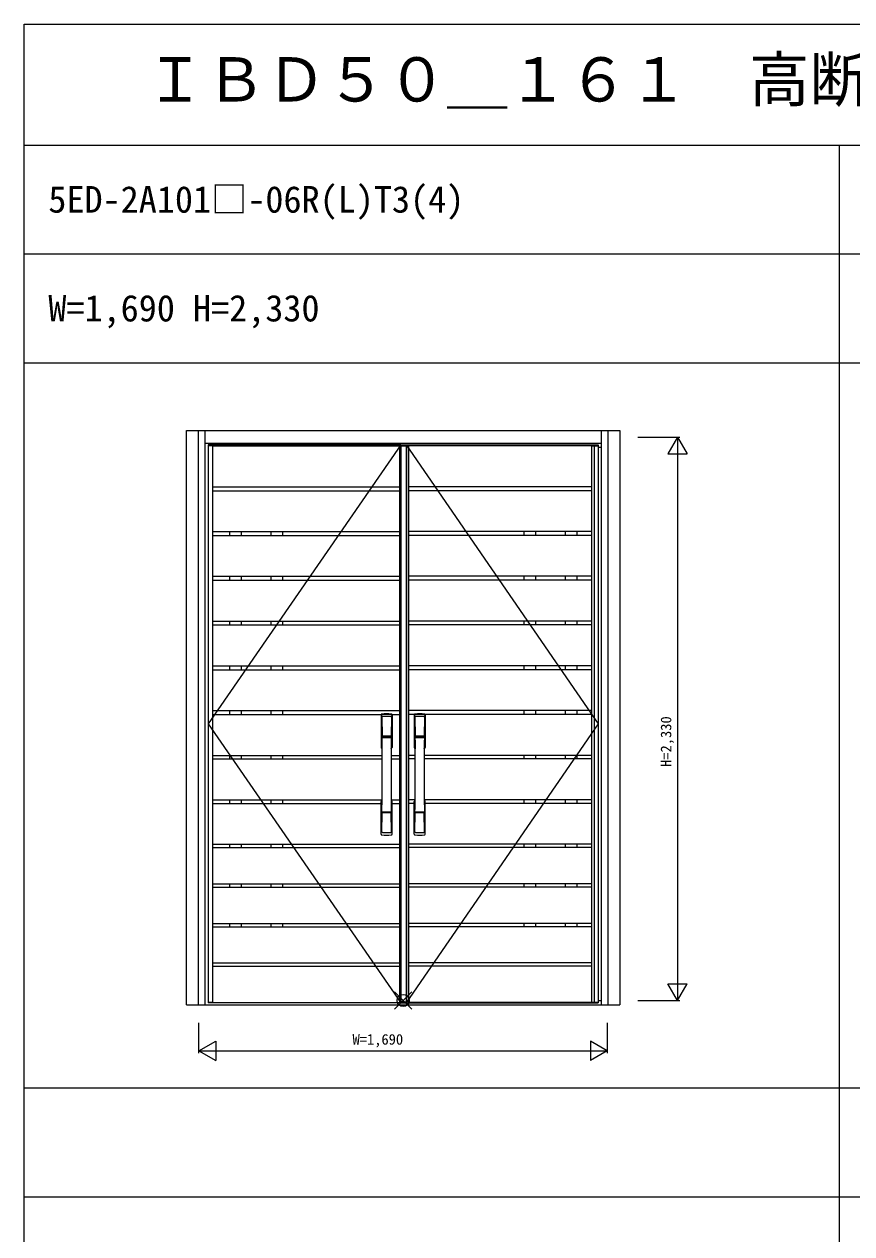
# Model space of a CAD drawing. Units: millimetres, scale not verified. Extents: x -13762 to 13750, y -10012 to 10000.
# Drawn here: x -13750 to -10324, y 4997 to 10000 of the extents above; entities that cross this region are included whole.
import ezdxf
from ezdxf.enums import TextEntityAlignment as Align

# ---------------------------------------------------------------- set-up
doc = ezdxf.new("R2010")
doc.units = ezdxf.units.MM
doc.header["$LTSCALE"] = 50
for name, color, linetype in [('0-0_0', 7, 'Continuous'), ('0-1_YKK_A1', 4, 'Continuous'), ('0-2_YKK_A2', 3, 'Continuous'), ('0-7_YKK_F1', 7, 'Continuous'), ('0-9_YKK_N1', 2, 'Continuous')]:
    doc.layers.add(name, color=color, linetype=linetype)
doc.layers.add('0-8_YKK_IN', color=1, linetype='Continuous', lineweight=18)
doc.styles.add('ＭＳ ゴシック', font='')
doc.styles.get('ＭＳ ゴシック').set_extended_font_data('MS Gothic')

msp = doc.modelspace()

# ---------------------------------------------------------------- linework, layer by layer
at = {"layer": '0-1_YKK_A1'}
for p, q in [((-12988.5, 8259.5), (-12988.5, 5952.5)), ((-12191.3, 8259.5), (-12988.5, 8259.5)), ((-12971, 8256.5), (-12988.5, 8256.5)), ((-12971, 8259.5), (-12971, 5952.5)), ((-12971, 8255.5), (-12196, 8255.5)), ((-12196, 8259.5), (-12196, 5952.5)), ((-12196, 8259.5), (-12196, 5952.5)), ((-12191.3, 8259.5), (-11374.5, 8259.5)), ((-12191.3, 8259.5), (-12191.3, 5952.5)), ((-12191.3, 8256.5), (-12169.2, 8256.5)), ((-12169.2, 8259.5), (-12169.2, 5952.5)), ((-12167, 8259.5), (-12167, 5952.5)), ((-12159.5, 8259.5), (-12159.5, 5952.5)), ((-11401.5, 8255.5), (-12159.5, 8255.5)), ((-11401.5, 8259.5), (-11401.5, 5952.5)), ((-11401.5, 8256.5), (-11374.5, 8256.5)), ((-11390.7, 8259.5), (-11390.7, 5952.5)), ((-11374.5, 8259.5), (-11374.5, 5952.5)), ((-12971, 8086.5), (-12196, 8086.5)), ((-12971, 8070.4), (-12196, 8070.4)), ((-11401.5, 8086.5), (-12159.5, 8086.5)), ((-11401.5, 8070.4), (-12159.5, 8070.4)), ((-12971, 7901.4), (-12196, 7901.4)), ((-12971, 7885.3), (-12196, 7885.3)), ((-12900, 7901.4), (-12900, 7885.3)), ((-12852, 7901.4), (-12852, 7885.3)), ((-12729, 7901.4), (-12729, 7885.3)), ((-12681, 7901.4), (-12681, 7885.3)), ((-11401.5, 7901.4), (-12159.5, 7901.4)), ((-11401.5, 7885.3), (-12159.5, 7885.3)), ((-11682, 7901.4), (-11682, 7885.3)), ((-11634, 7901.4), (-11634, 7885.3)), ((-11511, 7901.4), (-11511, 7885.3)), ((-11463, 7901.4), (-11463, 7885.3)), ((-12971, 7716.3), (-12196, 7716.3)), ((-12900, 7716.3), (-12900, 7700.2)), ((-12852, 7716.3), (-12852, 7700.2)), ((-12729, 7716.3), (-12729, 7700.2)), ((-12681, 7716.3), (-12681, 7700.2)), ((-11401.5, 7716.3), (-12159.5, 7716.3)), ((-11682, 7716.3), (-11682, 7700.2)), ((-11634, 7716.3), (-11634, 7700.2)), ((-11511, 7716.3), (-11511, 7700.2)), ((-11463, 7716.3), (-11463, 7700.2)), ((-12971, 7700.2), (-12196, 7700.2)), ((-11401.5, 7700.2), (-12159.5, 7700.2)), ((-12971, 7531.2), (-12196, 7531.2)), ((-12971, 7515.1), (-12196, 7515.1)), ((-12900, 7531.2), (-12900, 7515.1)), ((-12852, 7531.2), (-12852, 7515.1)), ((-12729, 7531.2), (-12729, 7515.1)), ((-12681, 7531.2), (-12681, 7515.1)), ((-11401.5, 7531.2), (-12159.5, 7531.2)), ((-11401.5, 7515.1), (-12159.5, 7515.1)), ((-11682, 7531.2), (-11682, 7515.1)), ((-11634, 7531.2), (-11634, 7515.1)), ((-11511, 7531.2), (-11511, 7515.1)), ((-11463, 7531.2), (-11463, 7515.1)), ((-12971, 7346.1), (-12196, 7346.1)), ((-12971, 7330), (-12196, 7330)), ((-12900, 7346.1), (-12900, 7330)), ((-12852, 7346.1), (-12852, 7330)), ((-12729, 7346.1), (-12729, 7330)), ((-12681, 7346.1), (-12681, 7330)), ((-11401.5, 7346.1), (-12159.5, 7346.1)), ((-11401.5, 7330), (-12159.5, 7330)), ((-11682, 7346.1), (-11682, 7330)), ((-11634, 7346.1), (-11634, 7330)), ((-11511, 7346.1), (-11511, 7330)), ((-11463, 7346.1), (-11463, 7330)), ((-12971, 7161), (-12196, 7161)), ((-12900, 7161), (-12900, 7144.9)), ((-12852, 7161), (-12852, 7144.9)), ((-12729, 7161), (-12729, 7144.9)), ((-12681, 7161), (-12681, 7144.9)), ((-11401.5, 7161), (-12159.5, 7161)), ((-11682, 7161), (-11682, 7144.9)), ((-11634, 7161), (-11634, 7144.9)), ((-11511, 7161), (-11511, 7144.9)), ((-11463, 7161), (-11463, 7144.9)), ((-12971, 7144.9), (-12272.41, 7144.9)), ((-12227.59, 7144.9), (-12196, 7144.9)), ((-12135.41, 7144.9), (-12159.5, 7144.9)), ((-11401.5, 7144.9), (-12090.59, 7144.9)), ((-12971, 6975.9), (-12268.68, 6975.9)), ((-12971, 6960.9), (-12268.58, 6960.9)), ((-12900, 6975.9), (-12900, 6960.9)), ((-12852, 6975.9), (-12852, 6960.9)), ((-12729, 6975.9), (-12729, 6960.9)), ((-12681, 6975.9), (-12681, 6960.9)), ((-12231.42, 6960.9), (-12196, 6960.9)), ((-12231.32, 6975.9), (-12196, 6975.9)), ((-12131.68, 6975.9), (-12159.5, 6975.9)), ((-12131.58, 6960.9), (-12159.5, 6960.9)), ((-11401.5, 6960.9), (-12094.42, 6960.9)), ((-11401.5, 6975.9), (-12094.32, 6975.9)), ((-11682, 6975.9), (-11682, 6960.9)), ((-11634, 6975.9), (-11634, 6960.9)), ((-11511, 6975.9), (-11511, 6960.9)), ((-11463, 6975.9), (-11463, 6960.9)), ((-12971, 6791.9), (-12268.89, 6791.9)), ((-12971, 6776.9), (-12273, 6776.9)), ((-12900, 6791.9), (-12900, 6776.9)), ((-12852, 6791.9), (-12852, 6776.9)), ((-12729, 6791.9), (-12729, 6776.9)), ((-12681, 6791.9), (-12681, 6776.9)), ((-12231.11, 6791.9), (-12196, 6791.9)), ((-12227, 6776.9), (-12196, 6776.9)), ((-12131.89, 6791.9), (-12159.5, 6791.9)), ((-12136, 6776.9), (-12159.5, 6776.9)), ((-11401.5, 6791.9), (-12094.11, 6791.9)), ((-11401.5, 6776.9), (-12090, 6776.9)), ((-11682, 6791.9), (-11682, 6776.9)), ((-11634, 6791.9), (-11634, 6776.9)), ((-11511, 6791.9), (-11511, 6776.9)), ((-11463, 6791.9), (-11463, 6776.9)), ((-12971, 6607.9), (-12196, 6607.9)), ((-12900, 6607.9), (-12900, 6594.3)), ((-12852, 6607.9), (-12852, 6594.3)), ((-12729, 6607.9), (-12729, 6594.3)), ((-12681, 6607.9), (-12681, 6594.3)), ((-11401.5, 6607.9), (-12159.5, 6607.9)), ((-11682, 6607.9), (-11682, 6594.3)), ((-11634, 6607.9), (-11634, 6594.3)), ((-11511, 6607.9), (-11511, 6594.3)), ((-11463, 6607.9), (-11463, 6594.3)), ((-12971, 6594.3), (-12196, 6594.3)), ((-11401.5, 6594.3), (-12159.5, 6594.3)), ((-12971, 6444.3), (-12196, 6444.3)), ((-12971, 6430.7), (-12196, 6430.7)), ((-12900, 6444.3), (-12900, 6430.7)), ((-12852, 6444.3), (-12852, 6430.7)), ((-12729, 6444.3), (-12729, 6430.7)), ((-12681, 6444.3), (-12681, 6430.7)), ((-11401.5, 6444.3), (-12159.5, 6444.3)), ((-11401.5, 6430.7), (-12159.5, 6430.7)), ((-11682, 6444.3), (-11682, 6430.7)), ((-11634, 6444.3), (-11634, 6430.7)), ((-11511, 6444.3), (-11511, 6430.7)), ((-11463, 6444.3), (-11463, 6430.7)), ((-12971, 6280.7), (-12196, 6280.7)), ((-12971, 6267.1), (-12196, 6267.1)), ((-12900, 6280.7), (-12900, 6267.1)), ((-12852, 6280.7), (-12852, 6267.1)), ((-12729, 6280.7), (-12729, 6267.1)), ((-12681, 6280.7), (-12681, 6267.1)), ((-11401.5, 6280.7), (-12159.5, 6280.7)), ((-11401.5, 6267.1), (-12159.5, 6267.1)), ((-11682, 6280.7), (-11682, 6267.1)), ((-11634, 6280.7), (-11634, 6267.1)), ((-11511, 6280.7), (-11511, 6267.1)), ((-11463, 6280.7), (-11463, 6267.1)), ((-12971, 6117.1), (-12196, 6117.1)), ((-11401.5, 6117.1), (-12159.5, 6117.1)), ((-12971, 6103.5), (-12196, 6103.5)), ((-11401.5, 6103.5), (-12159.5, 6103.5)), ((-12988.5, 5955.5), (-12971, 5955.5)), ((-12169.2, 5955.5), (-12191.3, 5955.5)), ((-11401.5, 5955.5), (-11374.5, 5955.5)), ((-12191.3, 5952.5), (-12988.5, 5952.5)), ((-12971, 5953.5), (-12196, 5953.5)), ((-12191.3, 5952.5), (-11374.5, 5952.5)), ((-11401.5, 5953.5), (-12159.5, 5953.5))]:
    msp.add_line(p, q, dxfattribs=at)
for points in [[(-12191.3, 8259.5), (-12988.5, 7106), (-12191.3, 5952.5)], [(-12169.2, 8259.5), (-11374.5, 7106), (-12169.2, 5952.5)]]:
    msp.add_lwpolyline(points, dxfattribs=at)
at = {"layer": '0-2_YKK_A2'}
for p, q in [((-13078.5, 8319), (-11284.5, 8319)), ((-13078.5, 5944), (-13078.5, 8319)), ((-13028.5, 5944), (-13028.5, 8319)), ((-13001.5, 5944), (-13001.5, 8319)), ((-11361.5, 8319), (-11361.5, 5944)), ((-11334.5, 8319), (-11334.5, 5944)), ((-11284.5, 8319), (-11284.5, 5944)), ((-13001.5, 8267), (-11361.5, 8267)), ((-11374.5, 8251), (-11361.5, 8251)), ((-12273, 7142.81), (-12273, 7008.64)), ((-12271.41, 7140.99), (-12269.19, 7005.22)), ((-12269.72, 7133.69), (-12268.56, 7055.81)), ((-12230.28, 7133.69), (-12231.44, 7055.81)), ((-12228.59, 7140.99), (-12230.81, 7005.22)), ((-12227, 7142.81), (-12227, 7008.64)), ((-12136, 7142.81), (-12136, 7008.64)), ((-12134.41, 7140.99), (-12132.19, 7005.22)), ((-12132.72, 7133.69), (-12131.56, 7055.81)), ((-12093.28, 7133.69), (-12094.44, 7055.81)), ((-12091.59, 7140.99), (-12093.81, 7005.22)), ((-12090, 7142.81), (-12090, 7008.64)), ((-12232.34, 7054.91), (-12267.66, 7054.91)), ((-12095.34, 7054.91), (-12130.66, 7054.91)), ((-12269.49, 7051.72), (-12269.45, 7048.66)), ((-12269.18, 7048.37), (-12268.2, 7048.61)), ((-12268.74, 7052.6), (-12231.26, 7052.6)), ((-12268.2, 7048.61), (-12266.92, 7048.63)), ((-12233.08, 7048.63), (-12266.92, 7048.63)), ((-12231.8, 7048.61), (-12233.08, 7048.63)), ((-12230.82, 7048.37), (-12231.8, 7048.61)), ((-12230.51, 7051.72), (-12230.55, 7048.66)), ((-12132.49, 7051.72), (-12132.45, 7048.66)), ((-12132.18, 7048.37), (-12131.2, 7048.61)), ((-12131.74, 7052.6), (-12094.26, 7052.6)), ((-12131.2, 7048.61), (-12129.92, 7048.63)), ((-12096.08, 7048.63), (-12129.92, 7048.63)), ((-12094.8, 7048.61), (-12096.08, 7048.63)), ((-12093.82, 7048.37), (-12094.8, 7048.61)), ((-12093.51, 7051.72), (-12093.55, 7048.66)), ((-12273, 6650.47), (-12273, 6784.64)), ((-12227, 6650.47), (-12227, 6784.64)), ((-12136, 6650.47), (-12136, 6784.64)), ((-12090, 6650.47), (-12090, 6784.64)), ((-12269.72, 6659.58), (-12268.56, 6737.47)), ((-12231.48, 6740.66), (-12268.48, 6740.66)), ((-12232.34, 6738.37), (-12267.66, 6738.37)), ((-12230.28, 6659.58), (-12231.44, 6737.47)), ((-12132.72, 6659.58), (-12131.56, 6737.47)), ((-12094.48, 6740.66), (-12131.48, 6740.66)), ((-12095.34, 6738.37), (-12130.66, 6738.37)), ((-12093.28, 6659.58), (-12094.44, 6737.47)), ((-11374.5, 5962), (-11361.5, 5962)), ((-13078.5, 5944), (-11284.5, 5944)), ((-13001.5, 5944), (-11361.5, 5944))]:
    msp.add_line(p, q, dxfattribs=at)
for centre, radius, start, end in [((-12269, 7142.81), 4, 95.00001, 180), ((-12268.37, 7141.13), 3.04, 97.27731, 182.60257), ((-12266.74, 7133.7), 2.98, 95.22662, 180.19068), ((-12250, 6925.64), 222, 84.99999, 95.00001), ((-12250, 6960.02), 185.07, 84.18251, 95.81749), ((-12250, 6847), 290.18, 86.63974, 93.36026), ((-12233.26, 7133.7), 2.98, 359.80932, 84.77338), ((-12231.63, 7141.13), 3.04, 357.39743, 82.72269), ((-12231, 7142.81), 4, 0, 84.99999), ((-12132, 7142.81), 4, 95.00001, 180), ((-12131.37, 7141.13), 3.04, 97.27731, 182.60257), ((-12129.74, 7133.7), 2.98, 95.22662, 180.19068), ((-12113, 6925.64), 222, 84.99999, 95.00001), ((-12113, 6960.02), 185.07, 84.18251, 95.81749), ((-12113, 6847), 290.18, 86.63974, 93.36026), ((-12096.26, 7133.7), 2.98, 359.80932, 84.77338), ((-12094.63, 7141.13), 3.04, 357.39743, 82.72269), ((-12094, 7142.81), 4, 0, 84.99999), ((-12267.66, 7055.81), 0.904, 180.24399, 269.63529), ((-12232.35, 7055.81), 0.904, 270.36471, 359.75601), ((-12130.66, 7055.81), 0.904, 180.24399, 269.63529), ((-12095.35, 7055.81), 0.904, 270.36471, 359.75601), ((-12270, 7008.64), 3, 180, 258.53803), ((-12244.37, 7022.28), 31.03, 212.29421, 217.16337), ((-12268.59, 7051.72), 0.896, 99.53215, 180.26423), ((-23216.64, 6896.51), 10948.25, 359.18905, 0.79313), ((-12269.15, 7048.67), 0.301, 180.36959, 264.31073), ((-12269.14, 7048.06), 0.306, 97.64404, 180.40037), ((-12274.16, 7004.97), 4.98, 349.79093, 2.88778), ((-1283.36, 6896.51), 10948.25, 179.20687, 180.81095), ((-12231.41, 7051.72), 0.896, 359.73577, 80.46785), ((-12255.63, 7022.28), 31.03, 322.83663, 327.70579), ((-12230.85, 7048.67), 0.301, 275.68927, 359.63041), ((-12230.86, 7048.06), 0.306, 359.59963, 82.35596), ((-12225.84, 7004.97), 4.98, 177.11222, 190.20907), ((-12230, 7008.64), 3, 281.46197, 0), ((-12133, 7008.64), 3, 180, 258.53803), ((-12107.37, 7022.28), 31.03, 212.29421, 217.16337), ((-12131.59, 7051.72), 0.896, 99.53215, 180.26423), ((-23079.64, 6896.51), 10948.25, 359.18905, 0.79313), ((-12132.15, 7048.67), 0.301, 180.36959, 264.31073), ((-12132.14, 7048.06), 0.306, 97.64404, 180.40037), ((-12137.16, 7004.97), 4.98, 349.79093, 2.88778), ((-1146.36, 6896.51), 10948.25, 179.20687, 180.81095), ((-12094.41, 7051.72), 0.896, 359.73577, 80.46785), ((-12118.63, 7022.28), 31.03, 322.83663, 327.70579), ((-12093.85, 7048.67), 0.301, 275.68927, 359.63041), ((-12093.86, 7048.06), 0.306, 359.59963, 82.35596), ((-12088.84, 7004.97), 4.98, 177.11222, 190.20907), ((-12093, 7008.64), 3, 281.46197, 0), ((-12268.27, 7004.08), 0.987, 179.58153, 229.65413), ((-12231.73, 7004.08), 0.987, 310.34587, 0.41847), ((-12131.27, 7004.08), 0.987, 179.58153, 229.65413), ((-12094.73, 7004.08), 0.987, 310.34587, 0.41847), ((-12270, 6784.64), 3, 101.46197, 180), ((-12250.38, 6775), 23.82, 141.109, 148.11253), ((-12249.63, 6775), 23.82, 31.88747, 38.891), ((-12230, 6784.64), 3, 0, 78.53803), ((-12133, 6784.64), 3, 101.46197, 180), ((-12113.38, 6775), 23.82, 141.109, 148.11253), ((-12112.63, 6775), 23.82, 31.88747, 38.891), ((-12093, 6784.64), 3, 0, 78.53803), ((-12268.59, 6741.56), 0.903, 179.93475, 274.18289), ((-12267.66, 6737.46), 0.904, 90.36471, 179.75601), ((-12232.35, 6737.46), 0.904, 0.24399, 89.63529), ((-12231.41, 6741.56), 0.903, 265.81711, 0.06525), ((-12131.59, 6741.56), 0.903, 179.93475, 274.18289), ((-12130.66, 6737.46), 0.904, 90.36471, 179.75601), ((-12095.35, 6737.46), 0.904, 0.24399, 89.63529), ((-12094.41, 6741.56), 0.903, 265.81711, 0.06525), ((-12266.74, 6659.57), 2.98, 179.80932, 264.77338), ((-12250, 6946.28), 290.18, 266.63974, 273.36026), ((-12233.26, 6659.57), 2.98, 275.22662, 0.19068), ((-12129.74, 6659.57), 2.98, 179.80932, 264.77338), ((-12113, 6946.28), 290.18, 266.63974, 273.36026), ((-12096.26, 6659.57), 2.98, 275.22662, 0.19068), ((-12269, 6650.47), 4, 180, 264.99999), ((-12250, 6867.64), 222, 264.99999, 275.00001), ((-12231, 6650.47), 4, 275.00001, 0), ((-12132, 6650.47), 4, 180, 264.99999), ((-12113, 6867.64), 222, 264.99999, 275.00001), ((-12094, 6650.47), 4, 275.00001, 0)]:
    msp.add_arc(centre, radius, start, end, dxfattribs=at)
at = {"layer": '0-7_YKK_F1'}
for p, q in [((-13750, 10000), (13750, 10000)), ((-13750, -10000), (-13750, 10000)), ((-13750, 9500), (13250, 9500)), ((-10375, -10000), (-10375, 9500)), ((-13750, 9050), (13250, 9050)), ((-13750, 8600), (13250, 8600)), ((-13750, 5600), (6500, 5600)), ((-13750, 5150), (6500, 5150))]:
    msp.add_line(p, q, dxfattribs=at)
at = {"layer": '0-8_YKK_IN'}
for p, q in [((-12216.86, 5926.64), (-12146.14, 5997.35)), ((-12216.86, 5997.35), (-12146.14, 5926.64))]:
    msp.add_line(p, q, dxfattribs=at)
msp.add_circle((-12181.5, 5962), 25, dxfattribs=at)
at = {"layer": '0-9_YKK_N1'}
for p, q in [((-11209.5, 8292), (-11036.5, 8292)), ((-11046.62, 8292), (-11086.62, 8222.72)), ((-11046.62, 8292), (-11006.62, 8222.72)), ((-11046.5, 8292), (-11046.5, 5962)), ((-11086.62, 8222.72), (-11006.62, 8222.72)), ((-11086.61, 6031.28), (-11006.61, 6031.28)), ((-11046.61, 5962), (-11086.61, 6031.28)), ((-11046.61, 5962), (-11006.61, 6031.28)), ((-11209.5, 5962), (-11036.5, 5962)), ((-13026.5, 5744), (-13026.5, 5869)), ((-11336.5, 5869), (-11336.5, 5744)), ((-13026.5, 5754), (-12957.22, 5794)), ((-13026.5, 5754), (-11336.5, 5754)), ((-13026.5, 5754), (-12957.22, 5714)), ((-12957.22, 5794), (-12957.22, 5714)), ((-11336.5, 5754), (-11405.78, 5794)), ((-11405.78, 5794), (-11405.78, 5714)), ((-11336.5, 5754), (-11405.78, 5714))]:
    msp.add_line(p, q, dxfattribs=at)

# ---------------------------------------------------------------- texts
at = {"layer": '0-0_0', "style": 'ＭＳ ゴシック'}
for s, height, p in [('ＩＢＤ５０＿１６１\u3000高断熱玄関ドア  イノベスト\u3000ＩｎｎｏＢｅｓｔＤ５０\u3000スマートコントロールキー\u3000両開き', 183.3, (-13250, 9625)), ('5ED-2A101□-06R(L)T3(4)', 110, (-13650, 9187.5)), ('W=1,690 H=2,330', 110, (-13650, 8737.5))]:
    msp.add_text(s, height=height, dxfattribs=at).set_placement(p, align=Align.BOTTOM_LEFT)
at = {"layer": '0-9_YKK_N1', "style": 'ＭＳ ゴシック'}
msp.add_text('H=2,330', height=43.99, rotation=90, dxfattribs=at).set_placement((-11058.5, 6927.89), align=Align.BOTTOM_LEFT)
msp.add_text('W=1,690', height=43.99, dxfattribs=at).set_placement((-12390.98, 5766), align=Align.BOTTOM_LEFT)

doc.saveas('drawing.dxf')
